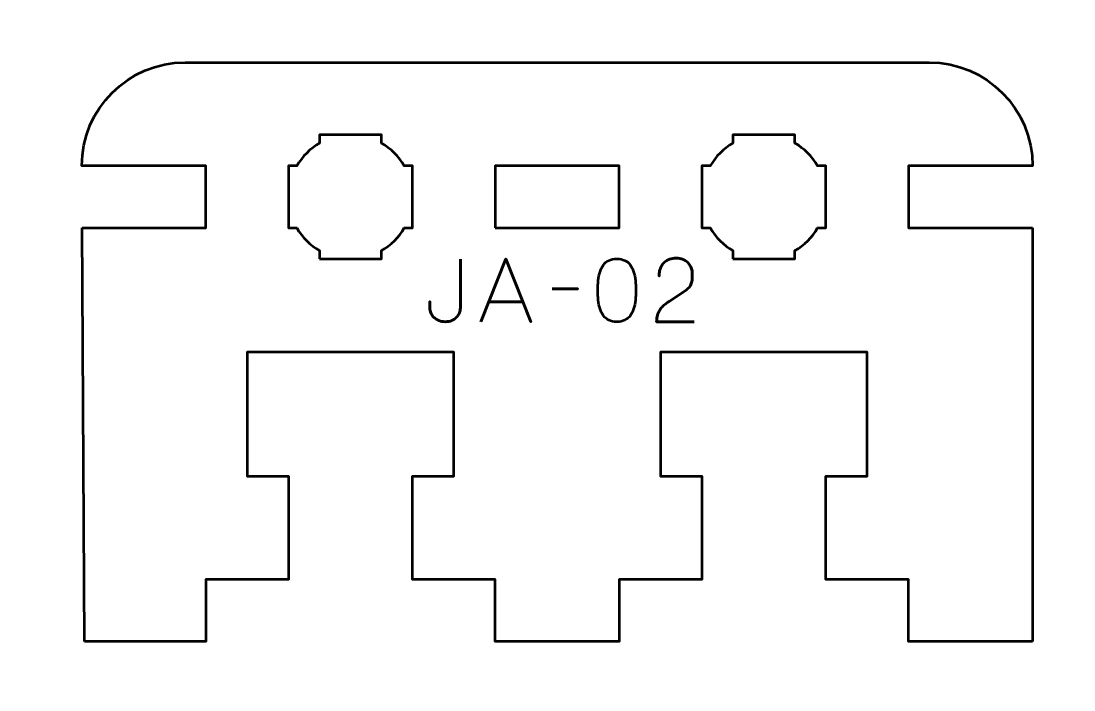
# Model space of a CAD drawing. Header units: centimetres. Extents: x -21 to 0, y -29.7 to 0.
# Drawn here: x -15.49 to -10.4, y -19.63 to -16.4 of the extents above; entities that cross this region are included whole.
import ezdxf

# ---------------------------------------------------------------- set-up
doc = ezdxf.new("R2010")
doc.units = ezdxf.units.CM
doc.header["$MEASUREMENT"] = 0
doc.layers.add('Layer 1', color=7, linetype='Continuous')

msp = doc.modelspace()

# ---------------------------------------------------------------- linework, layer by layer
at = {"layer": 'Layer 1', "lineweight": 53}
msp.add_lwpolyline([(-13.20001, -17.4), (-12.60001, -17.4), (-12.60001, -17.1), (-13.20001, -17.1), (-13.20001, -17.4)], close=True, dxfattribs=at)
at = {"layer": 'Layer 1', "color": 1, "lineweight": 53}
msp.add_open_spline([(-21.00003, -29.19995), (-21.00003, -29.19995), (-21.00003, -3.49992), (-21.00003, -3.49992), (-21.00003, -3.49992), (-21.00003, -3.41709), (-20.93286, -3.34992), (-20.85003, -3.34992), (-20.85003, -3.34992), (-20.7672, -3.34992), (-20.70003, -3.28275), (-20.70003, -3.19992), (-20.70003, -3.19992), (-20.70003, -3.11709), (-20.7672, -3.04992), (-20.85003, -3.04992), (-20.85003, -3.04992), (-20.93286, -3.04992), (-21.00003, -2.98275), (-21.00003, -2.89992), (-21.00003, -2.89992), (-21.00003, -2.81709), (-20.93286, -2.74992), (-20.85003, -2.74992), (-20.85003, -2.74992), (-20.7672, -2.74992), (-20.70003, -2.68275), (-20.70003, -2.59992), (-20.70003, -2.59992), (-20.70003, -2.51709), (-20.7672, -2.44992), (-20.85003, -2.44992), (-20.85003, -2.44992), (-20.93286, -2.44992), (-21.00003, -2.38275), (-21.00003, -2.29992), (-21.00003, -2.29992), (-21.00003, -2.21709), (-20.93286, -2.14992), (-20.85003, -2.14992), (-20.85003, -2.14992), (-20.7672, -2.14992), (-20.70003, -2.08275), (-20.70003, -1.99992), (-20.70003, -1.99992), (-20.70003, -1.91709), (-20.7672, -1.84992), (-20.85003, -1.84992), (-20.85003, -1.84992), (-20.93286, -1.84992), (-21.00003, -1.78275), (-21.00003, -1.69992), (-21.00003, -1.69992), (-21.00003, -1.61709), (-20.93286, -1.54992), (-20.85003, -1.54992), (-20.85003, -1.54992), (-20.7672, -1.54992), (-20.70003, -1.48275), (-20.70003, -1.39992), (-20.70003, -1.39992), (-20.70003, -1.31709), (-20.7672, -1.24992), (-20.85003, -1.24992), (-20.85003, -1.24992), (-20.93286, -1.24992), (-21.00003, -1.18275), (-21.00003, -1.09992), (-21.00003, -1.09992), (-21.00003, -1.09992), (-21.00003, -0.49992), (-21.00003, -0.49992), (-21.00003, -0.49992), (-21.00003, -0.22295), (-20.77694, 0.00004), (-20.49994, 0.00004), (-20.49994, 0.00004), (-20.49994, 0.00004), (-0.50008, 0.00004), (-0.50008, 0.00004), (-0.50008, 0.00004), (-0.22294, 0.00004), (0.00002, -0.22295), (0.00002, -0.49992), (0.00002, -0.49992), (0.00002, -0.49992), (0.00002, -29.19995), (0.00002, -29.19995), (0.00002, -29.19995), (0.00002, -29.47695), (-0.22294, -29.70004), (-0.50008, -29.70004), (-0.50008, -29.70004), (-0.50008, -29.70004), (-20.49994, -29.70004), (-20.49994, -29.70004), (-20.49994, -29.70004), (-20.77694, -29.70004), (-21.00003, -29.47695), (-21.00003, -29.19995)], degree=3, knots=[0, 0, 0, 0, 0.04, 0.04, 0.04, 0.04, 0.08, 0.08, 0.08, 0.08, 0.12, 0.12, 0.12, 0.12, 0.16, 0.16, 0.16, 0.16, 0.2, 0.2, 0.2, 0.2, 0.24, 0.24, 0.24, 0.24, 0.28, 0.28, 0.28, 0.28, 0.32, 0.32, 0.32, 0.32, 0.36, 0.36, 0.36, 0.36, 0.4, 0.4, 0.4, 0.4, 0.44, 0.44, 0.44, 0.44, 0.48, 0.48, 0.48, 0.48, 0.52, 0.52, 0.52, 0.52, 0.56, 0.56, 0.56, 0.56, 0.6, 0.6, 0.6, 0.6, 0.64, 0.64, 0.64, 0.64, 0.68, 0.68, 0.68, 0.68, 0.72, 0.72, 0.72, 0.72, 0.76, 0.76, 0.76, 0.76, 0.8, 0.8, 0.8, 0.8, 0.84, 0.84, 0.84, 0.84, 0.88, 0.88, 0.88, 0.88, 0.92, 0.92, 0.92, 0.92, 0.96, 0.96, 0.96, 0.96, 1, 1, 1, 1], dxfattribs=at)
at = {"layer": 'Layer 1', "lineweight": 53}
for points, knots in [([(-15.19813, -17.4), (-15.19813, -17.4), (-14.60001, -17.4), (-14.60001, -17.4), (-14.60001, -17.4), (-14.60001, -17.4), (-14.60001, -17.1), (-14.60001, -17.1), (-14.60001, -17.1), (-14.60001, -17.1), (-15.20001, -17.1), (-15.20001, -17.1), (-15.20001, -17.1), (-15.20001, -16.82391), (-14.9761, -16.6), (-14.70001, -16.6)], [0, 0, 0, 0, 0.25, 0.25, 0.25, 0.25, 0.5, 0.5, 0.5, 0.5, 0.75, 0.75, 0.75, 0.75, 1, 1, 1, 1]), ([(-11.10001, -16.6), (-10.82392, -16.6), (-10.60001, -16.82391), (-10.60001, -17.1), (-10.60001, -17.1), (-10.60001, -17.1), (-11.20001, -17.1), (-11.20001, -17.1), (-11.20001, -17.1), (-11.20001, -17.1), (-11.20001, -17.4), (-11.20001, -17.4), (-11.20001, -17.4), (-11.20001, -17.4), (-10.60001, -17.4), (-10.60001, -17.4)], [0, 0, 0, 0, 0.25, 0.25, 0.25, 0.25, 0.5, 0.5, 0.5, 0.5, 0.75, 0.75, 0.75, 0.75, 1, 1, 1, 1]), ([(-14.05001, -17.55), (-14.05001, -17.55), (-14.05001, -17.50985), (-14.05001, -17.50985), (-14.05001, -17.50985), (-14.09554, -17.4835), (-14.1335, -17.44553), (-14.15985, -17.4), (-14.15985, -17.4), (-14.15985, -17.4), (-14.20001, -17.4), (-14.20001, -17.4), (-14.20001, -17.4), (-14.20001, -17.4), (-14.20001, -17.25), (-14.20001, -17.25), (-14.20001, -17.25), (-14.20001, -17.25), (-14.20001, -17.1), (-14.20001, -17.1), (-14.20001, -17.1), (-14.20001, -17.1), (-14.15985, -17.1), (-14.15985, -17.1), (-14.15985, -17.1), (-14.1335, -17.05447), (-14.09554, -17.0165), (-14.05001, -16.99015), (-14.05001, -16.99015), (-14.05001, -16.99015), (-14.05001, -16.95), (-14.05001, -16.95), (-14.05001, -16.95), (-14.05001, -16.95), (-13.90001, -16.95), (-13.90001, -16.95), (-13.90001, -16.95), (-13.90001, -16.95), (-13.75001, -16.95), (-13.75001, -16.95), (-13.75001, -16.95), (-13.75001, -16.95), (-13.75001, -16.99015), (-13.75001, -16.99015), (-13.75001, -16.99015), (-13.70448, -17.0165), (-13.66652, -17.05447), (-13.64017, -17.1), (-13.64017, -17.1), (-13.64017, -17.1), (-13.60001, -17.1), (-13.60001, -17.1), (-13.60001, -17.1), (-13.60001, -17.1), (-13.60001, -17.25), (-13.60001, -17.25), (-13.60001, -17.25), (-13.60001, -17.25), (-13.60001, -17.4), (-13.60001, -17.4), (-13.60001, -17.4), (-13.60001, -17.4), (-13.64017, -17.4), (-13.64017, -17.4), (-13.64017, -17.4), (-13.66652, -17.44553), (-13.70448, -17.4835), (-13.75001, -17.50985), (-13.75001, -17.50985), (-13.75001, -17.50985), (-13.75001, -17.55), (-13.75001, -17.55), (-13.75001, -17.55), (-13.75001, -17.55), (-13.90001, -17.55), (-13.90001, -17.55), (-13.90001, -17.55), (-13.90001, -17.55), (-14.05001, -17.55), (-14.05001, -17.55)], [0, 0, 0, 0, 0.05, 0.05, 0.05, 0.05, 0.1, 0.1, 0.1, 0.1, 0.15, 0.15, 0.15, 0.15, 0.2, 0.2, 0.2, 0.2, 0.25, 0.25, 0.25, 0.25, 0.3, 0.3, 0.3, 0.3, 0.35, 0.35, 0.35, 0.35, 0.4, 0.4, 0.4, 0.4, 0.45, 0.45, 0.45, 0.45, 0.5, 0.5, 0.5, 0.5, 0.55, 0.55, 0.55, 0.55, 0.6, 0.6, 0.6, 0.6, 0.65, 0.65, 0.65, 0.65, 0.7, 0.7, 0.7, 0.7, 0.75, 0.75, 0.75, 0.75, 0.8, 0.8, 0.8, 0.8, 0.85, 0.85, 0.85, 0.85, 0.9, 0.9, 0.9, 0.9, 0.95, 0.95, 0.95, 0.95, 1, 1, 1, 1]), ([(-12.05001, -17.55), (-12.05001, -17.55), (-12.05001, -17.50985), (-12.05001, -17.50985), (-12.05001, -17.50985), (-12.09554, -17.4835), (-12.1335, -17.44553), (-12.15985, -17.4), (-12.15985, -17.4), (-12.15985, -17.4), (-12.20001, -17.4), (-12.20001, -17.4), (-12.20001, -17.4), (-12.20001, -17.4), (-12.20001, -17.25), (-12.20001, -17.25), (-12.20001, -17.25), (-12.20001, -17.25), (-12.20001, -17.1), (-12.20001, -17.1), (-12.20001, -17.1), (-12.20001, -17.1), (-12.15985, -17.1), (-12.15985, -17.1), (-12.15985, -17.1), (-12.1335, -17.05447), (-12.09554, -17.0165), (-12.05001, -16.99015), (-12.05001, -16.99015), (-12.05001, -16.99015), (-12.05001, -16.95), (-12.05001, -16.95), (-12.05001, -16.95), (-12.05001, -16.95), (-11.90001, -16.95), (-11.90001, -16.95), (-11.90001, -16.95), (-11.90001, -16.95), (-11.75001, -16.95), (-11.75001, -16.95), (-11.75001, -16.95), (-11.75001, -16.95), (-11.75001, -16.99015), (-11.75001, -16.99015), (-11.75001, -16.99015), (-11.70448, -17.0165), (-11.66652, -17.05447), (-11.64017, -17.1), (-11.64017, -17.1), (-11.64017, -17.1), (-11.60001, -17.1), (-11.60001, -17.1), (-11.60001, -17.1), (-11.60001, -17.1), (-11.60001, -17.25), (-11.60001, -17.25), (-11.60001, -17.25), (-11.60001, -17.25), (-11.60001, -17.4), (-11.60001, -17.4), (-11.60001, -17.4), (-11.60001, -17.4), (-11.64017, -17.4), (-11.64017, -17.4), (-11.64017, -17.4), (-11.66652, -17.44553), (-11.70448, -17.4835), (-11.75001, -17.50985), (-11.75001, -17.50985), (-11.75001, -17.50985), (-11.75001, -17.55), (-11.75001, -17.55), (-11.75001, -17.55), (-11.75001, -17.55), (-11.90001, -17.55), (-11.90001, -17.55), (-11.90001, -17.55), (-11.90001, -17.55), (-12.05001, -17.55), (-12.05001, -17.55)], [0, 0, 0, 0, 0.05, 0.05, 0.05, 0.05, 0.1, 0.1, 0.1, 0.1, 0.15, 0.15, 0.15, 0.15, 0.2, 0.2, 0.2, 0.2, 0.25, 0.25, 0.25, 0.25, 0.3, 0.3, 0.3, 0.3, 0.35, 0.35, 0.35, 0.35, 0.4, 0.4, 0.4, 0.4, 0.45, 0.45, 0.45, 0.45, 0.5, 0.5, 0.5, 0.5, 0.55, 0.55, 0.55, 0.55, 0.6, 0.6, 0.6, 0.6, 0.65, 0.65, 0.65, 0.65, 0.7, 0.7, 0.7, 0.7, 0.75, 0.75, 0.75, 0.75, 0.8, 0.8, 0.8, 0.8, 0.85, 0.85, 0.85, 0.85, 0.9, 0.9, 0.9, 0.9, 0.95, 0.95, 0.95, 0.95, 1, 1, 1, 1]), ([(-10.60001, -19.4), (-10.60001, -19.4), (-11.20001, -19.4), (-11.20001, -19.4), (-11.20001, -19.4), (-11.20001, -19.4), (-11.20001, -19.1), (-11.20001, -19.1), (-11.20001, -19.1), (-11.20001, -19.1), (-11.60001, -19.10001), (-11.60001, -19.10001), (-11.60001, -19.10001), (-11.60001, -19.10001), (-11.60001, -18.6), (-11.60001, -18.6), (-11.60001, -18.6), (-11.60001, -18.6), (-11.40001, -18.59999), (-11.40001, -18.59999), (-11.40001, -18.59999), (-11.40001, -18.59999), (-11.40001, -18), (-11.40001, -18), (-11.40001, -18), (-11.78334, -18), (-12.01668, -18), (-12.40001, -18), (-12.40001, -18), (-12.40001, -18), (-12.40001, -18.59999), (-12.40001, -18.59999), (-12.40001, -18.59999), (-12.40001, -18.59999), (-12.20001, -18.6), (-12.20001, -18.6), (-12.20001, -18.6), (-12.20001, -18.6), (-12.20001, -19.1), (-12.20001, -19.1), (-12.20001, -19.1), (-12.20001, -19.1), (-12.60001, -19.1), (-12.60001, -19.1), (-12.60001, -19.1), (-12.60001, -19.1), (-12.60001, -19.4), (-12.60001, -19.4), (-12.60001, -19.4), (-12.60001, -19.4), (-13.20001, -19.4), (-13.20001, -19.4), (-13.20001, -19.4), (-13.20001, -19.4), (-13.20001, -19.1), (-13.20001, -19.1), (-13.20001, -19.1), (-13.20001, -19.1), (-13.60001, -19.10001), (-13.60001, -19.10001), (-13.60001, -19.10001), (-13.60001, -19.10001), (-13.60001, -18.6), (-13.60001, -18.6), (-13.60001, -18.6), (-13.60001, -18.6), (-13.40001, -18.59999), (-13.40001, -18.59999), (-13.40001, -18.59999), (-13.40001, -18.59999), (-13.40001, -18), (-13.40001, -18), (-13.40001, -18), (-13.78334, -18), (-14.01668, -18), (-14.40001, -18), (-14.40001, -18), (-14.40001, -18), (-14.40001, -18.59999), (-14.40001, -18.59999), (-14.40001, -18.59999), (-14.40001, -18.59999), (-14.20001, -18.6), (-14.20001, -18.6), (-14.20001, -18.6), (-14.20001, -18.6), (-14.20001, -19.1), (-14.20001, -19.1), (-14.20001, -19.1), (-14.20001, -19.1), (-14.60001, -19.1), (-14.60001, -19.1), (-14.60001, -19.1), (-14.60001, -19.1), (-14.60001, -19.4), (-14.60001, -19.4), (-14.60001, -19.4), (-14.60001, -19.4), (-15.18751, -19.4), (-15.18751, -19.4)], [0, 0, 0, 0, 0.04, 0.04, 0.04, 0.04, 0.08, 0.08, 0.08, 0.08, 0.12, 0.12, 0.12, 0.12, 0.16, 0.16, 0.16, 0.16, 0.2, 0.2, 0.2, 0.2, 0.24, 0.24, 0.24, 0.24, 0.28, 0.28, 0.28, 0.28, 0.32, 0.32, 0.32, 0.32, 0.36, 0.36, 0.36, 0.36, 0.4, 0.4, 0.4, 0.4, 0.44, 0.44, 0.44, 0.44, 0.48, 0.48, 0.48, 0.48, 0.52, 0.52, 0.52, 0.52, 0.56, 0.56, 0.56, 0.56, 0.6, 0.6, 0.6, 0.6, 0.64, 0.64, 0.64, 0.64, 0.68, 0.68, 0.68, 0.68, 0.72, 0.72, 0.72, 0.72, 0.76, 0.76, 0.76, 0.76, 0.8, 0.8, 0.8, 0.8, 0.84, 0.84, 0.84, 0.84, 0.88, 0.88, 0.88, 0.88, 0.92, 0.92, 0.92, 0.92, 0.96, 0.96, 0.96, 0.96, 1, 1, 1, 1])]:
    msp.add_open_spline(points, degree=3, knots=knots, dxfattribs=at)
at = {"layer": 'Layer 1', "color": 114, "lineweight": 53}
for points in [[(-14.70001, -16.6), (-14.70001, -16.6), (-11.10001, -16.6), (-11.10001, -16.6)], [(-15.18751, -19.4), (-15.18751, -19.4), (-15.19813, -17.4), (-15.19813, -17.4)], [(-10.60001, -17.4), (-10.60001, -17.4), (-10.60001, -19.10001), (-10.60001, -19.10001)]]:
    msp.add_open_spline(points, degree=3, dxfattribs=at)
at = {"layer": 'Layer 1', "color": 5, "lineweight": 53}
for points, knots in [([(-13.36821, -17.55035), (-13.36821, -17.55035), (-13.36863, -17.78742), (-13.36863, -17.78742), (-13.36863, -17.78742), (-13.36863, -17.79511), (-13.37026, -17.80287), (-13.37336, -17.81056), (-13.37336, -17.81056), (-13.37654, -17.81832), (-13.38119, -17.82538), (-13.38733, -17.83187), (-13.38733, -17.83187), (-13.39354, -17.83829), (-13.40109, -17.84351), (-13.41005, -17.84739), (-13.41005, -17.84739), (-13.41908, -17.85134), (-13.42938, -17.85332), (-13.44102, -17.85346), (-13.44102, -17.85346), (-13.45267, -17.85346), (-13.46318, -17.85155), (-13.47249, -17.84781), (-13.47249, -17.84781), (-13.48181, -17.844), (-13.48978, -17.83892), (-13.49634, -17.8325), (-13.49634, -17.8325), (-13.50297, -17.82608), (-13.50798, -17.81903), (-13.51151, -17.81119), (-13.51151, -17.81119), (-13.51504, -17.80336), (-13.5168, -17.79546), (-13.5168, -17.78742), (-13.5168, -17.78742), (-13.5168, -17.78742), (-13.5168, -17.75609), (-13.5168, -17.75609), (-13.5168, -17.75609), (-13.5168, -17.75609), (-13.5168, -17.78742), (-13.5168, -17.78742), (-13.5168, -17.78742), (-13.5168, -17.79546), (-13.51504, -17.80336), (-13.51151, -17.81119), (-13.51151, -17.81119), (-13.50798, -17.81903), (-13.50297, -17.82608), (-13.49634, -17.8325), (-13.49634, -17.8325), (-13.48978, -17.83892), (-13.48181, -17.844), (-13.47249, -17.84781), (-13.47249, -17.84781), (-13.46318, -17.85155), (-13.45267, -17.85346), (-13.44102, -17.85346), (-13.44102, -17.85346), (-13.42938, -17.85332), (-13.41908, -17.85134), (-13.41005, -17.84739), (-13.41005, -17.84739), (-13.40109, -17.84351), (-13.39354, -17.83829), (-13.38733, -17.83187), (-13.38733, -17.83187), (-13.38119, -17.82538), (-13.37654, -17.81832), (-13.37336, -17.81056), (-13.37336, -17.81056), (-13.37026, -17.80287), (-13.36863, -17.79511), (-13.36863, -17.78742), (-13.36863, -17.78742), (-13.36863, -17.78742), (-13.36821, -17.55035), (-13.36821, -17.55035)], [0, 0, 0, 0, 0.05, 0.05, 0.05, 0.05, 0.1, 0.1, 0.1, 0.1, 0.15, 0.15, 0.15, 0.15, 0.2, 0.2, 0.2, 0.2, 0.25, 0.25, 0.25, 0.25, 0.3, 0.3, 0.3, 0.3, 0.35, 0.35, 0.35, 0.35, 0.4, 0.4, 0.4, 0.4, 0.45, 0.45, 0.45, 0.45, 0.5, 0.5, 0.5, 0.5, 0.55, 0.55, 0.55, 0.55, 0.6, 0.6, 0.6, 0.6, 0.65, 0.65, 0.65, 0.65, 0.7, 0.7, 0.7, 0.7, 0.75, 0.75, 0.75, 0.75, 0.8, 0.8, 0.8, 0.8, 0.85, 0.85, 0.85, 0.85, 0.9, 0.9, 0.9, 0.9, 0.95, 0.95, 0.95, 0.95, 1, 1, 1, 1]), ([(-13.27, -17.85388), (-13.27, -17.85388), (-13.14893, -17.54866), (-13.14893, -17.54866), (-13.14893, -17.54866), (-13.14893, -17.54866), (-13.02743, -17.85388), (-13.02743, -17.85388), (-13.02743, -17.85388), (-13.02743, -17.85388), (-13.14893, -17.54866), (-13.14893, -17.54866), (-13.14893, -17.54866), (-13.14893, -17.54866), (-13.27, -17.85388), (-13.27, -17.85388)], [0, 0, 0, 0, 0.25, 0.25, 0.25, 0.25, 0.5, 0.5, 0.5, 0.5, 0.75, 0.75, 0.75, 0.75, 1, 1, 1, 1]), ([(-12.61172, -17.85388), (-12.59691, -17.85381), (-12.58414, -17.8512), (-12.57348, -17.84612), (-12.57348, -17.84612), (-12.5629, -17.84104), (-12.55408, -17.83377), (-12.54703, -17.82453), (-12.54703, -17.82453), (-12.54004, -17.81522), (-12.53454, -17.80421), (-12.53045, -17.79151), (-12.53045, -17.79151), (-12.52642, -17.77881), (-12.52353, -17.76491), (-12.52191, -17.74967), (-12.52191, -17.74967), (-12.52021, -17.73443), (-12.51937, -17.71841), (-12.51944, -17.70148), (-12.51944, -17.70148), (-12.51937, -17.68462), (-12.52021, -17.6686), (-12.52191, -17.65343), (-12.52191, -17.65343), (-12.52353, -17.63826), (-12.52642, -17.62429), (-12.53045, -17.61159), (-12.53045, -17.61159), (-12.53454, -17.59896), (-12.54004, -17.58796), (-12.54703, -17.57857), (-12.54703, -17.57857), (-12.55408, -17.56926), (-12.5629, -17.56199), (-12.57348, -17.55691), (-12.57348, -17.55691), (-12.58414, -17.55176), (-12.59691, -17.54915), (-12.61172, -17.54908), (-12.61172, -17.54908), (-12.62654, -17.54915), (-12.63931, -17.55176), (-12.64997, -17.55691), (-12.64997, -17.55691), (-12.66055, -17.56199), (-12.66937, -17.56926), (-12.67642, -17.57857), (-12.67642, -17.57857), (-12.68341, -17.58796), (-12.68891, -17.59896), (-12.693, -17.61159), (-12.693, -17.61159), (-12.69703, -17.62429), (-12.69992, -17.63826), (-12.70154, -17.65343), (-12.70154, -17.65343), (-12.70323, -17.6686), (-12.70408, -17.68462), (-12.70401, -17.70148), (-12.70401, -17.70148), (-12.70408, -17.71841), (-12.70323, -17.73443), (-12.70154, -17.74967), (-12.70154, -17.74967), (-12.69992, -17.76491), (-12.69703, -17.77881), (-12.693, -17.79151), (-12.693, -17.79151), (-12.68891, -17.80421), (-12.68341, -17.81522), (-12.67642, -17.82453), (-12.67642, -17.82453), (-12.66937, -17.83377), (-12.66055, -17.84104), (-12.64997, -17.84612), (-12.64997, -17.84612), (-12.63931, -17.8512), (-12.62654, -17.85381), (-12.61172, -17.85388)], [0, 0, 0, 0, 0.05, 0.05, 0.05, 0.05, 0.1, 0.1, 0.1, 0.1, 0.15, 0.15, 0.15, 0.15, 0.2, 0.2, 0.2, 0.2, 0.25, 0.25, 0.25, 0.25, 0.3, 0.3, 0.3, 0.3, 0.35, 0.35, 0.35, 0.35, 0.4, 0.4, 0.4, 0.4, 0.45, 0.45, 0.45, 0.45, 0.5, 0.5, 0.5, 0.5, 0.55, 0.55, 0.55, 0.55, 0.6, 0.6, 0.6, 0.6, 0.65, 0.65, 0.65, 0.65, 0.7, 0.7, 0.7, 0.7, 0.75, 0.75, 0.75, 0.75, 0.8, 0.8, 0.8, 0.8, 0.85, 0.85, 0.85, 0.85, 0.9, 0.9, 0.9, 0.9, 0.95, 0.95, 0.95, 0.95, 1, 1, 1, 1]), ([(-12.61172, -17.85388), (-12.59691, -17.85381), (-12.58414, -17.8512), (-12.57348, -17.84612), (-12.57348, -17.84612), (-12.5629, -17.84104), (-12.55408, -17.83377), (-12.54703, -17.82453), (-12.54703, -17.82453), (-12.54004, -17.81522), (-12.53454, -17.80421), (-12.53045, -17.79151), (-12.53045, -17.79151), (-12.52642, -17.77881), (-12.52353, -17.76491), (-12.52191, -17.74967), (-12.52191, -17.74967), (-12.52021, -17.73443), (-12.51937, -17.71841), (-12.51944, -17.70148), (-12.51944, -17.70148), (-12.51937, -17.68462), (-12.52021, -17.6686), (-12.52191, -17.65343), (-12.52191, -17.65343), (-12.52353, -17.63826), (-12.52642, -17.62429), (-12.53045, -17.61159), (-12.53045, -17.61159), (-12.53454, -17.59896), (-12.54004, -17.58796), (-12.54703, -17.57857), (-12.54703, -17.57857), (-12.55408, -17.56926), (-12.5629, -17.56199), (-12.57348, -17.55691), (-12.57348, -17.55691), (-12.58414, -17.55176), (-12.59691, -17.54915), (-12.61172, -17.54908), (-12.61172, -17.54908), (-12.62654, -17.54915), (-12.63931, -17.55176), (-12.64997, -17.55691), (-12.64997, -17.55691), (-12.66055, -17.56199), (-12.66937, -17.56926), (-12.67642, -17.57857), (-12.67642, -17.57857), (-12.68341, -17.58796), (-12.68891, -17.59896), (-12.693, -17.61159), (-12.693, -17.61159), (-12.69703, -17.62429), (-12.69992, -17.63826), (-12.70154, -17.65343), (-12.70154, -17.65343), (-12.70323, -17.6686), (-12.70408, -17.68462), (-12.70401, -17.70148), (-12.70401, -17.70148), (-12.70408, -17.71841), (-12.70323, -17.73443), (-12.70154, -17.74967), (-12.70154, -17.74967), (-12.69992, -17.76491), (-12.69703, -17.77881), (-12.693, -17.79151), (-12.693, -17.79151), (-12.68891, -17.80421), (-12.68341, -17.81522), (-12.67642, -17.82453), (-12.67642, -17.82453), (-12.66937, -17.83377), (-12.66055, -17.84104), (-12.64997, -17.84612), (-12.64997, -17.84612), (-12.63931, -17.8512), (-12.62654, -17.85381), (-12.61172, -17.85388)], [0, 0, 0, 0, 0.05, 0.05, 0.05, 0.05, 0.1, 0.1, 0.1, 0.1, 0.15, 0.15, 0.15, 0.15, 0.2, 0.2, 0.2, 0.2, 0.25, 0.25, 0.25, 0.25, 0.3, 0.3, 0.3, 0.3, 0.35, 0.35, 0.35, 0.35, 0.4, 0.4, 0.4, 0.4, 0.45, 0.45, 0.45, 0.45, 0.5, 0.5, 0.5, 0.5, 0.55, 0.55, 0.55, 0.55, 0.6, 0.6, 0.6, 0.6, 0.65, 0.65, 0.65, 0.65, 0.7, 0.7, 0.7, 0.7, 0.75, 0.75, 0.75, 0.75, 0.8, 0.8, 0.8, 0.8, 0.85, 0.85, 0.85, 0.85, 0.9, 0.9, 0.9, 0.9, 0.95, 0.95, 0.95, 0.95, 1, 1, 1, 1]), ([(-12.2375, -17.85388), (-12.2375, -17.85388), (-12.41911, -17.85388), (-12.41911, -17.85388), (-12.41911, -17.85388), (-12.41876, -17.8416), (-12.41721, -17.83074), (-12.41459, -17.82142), (-12.41459, -17.82142), (-12.41191, -17.81211), (-12.40832, -17.80393), (-12.40387, -17.79687), (-12.40387, -17.79687), (-12.39935, -17.78982), (-12.3942, -17.78354), (-12.38835, -17.77803), (-12.38835, -17.77803), (-12.38249, -17.77246), (-12.37621, -17.76738), (-12.36944, -17.76258), (-12.36944, -17.76258), (-12.36267, -17.75785), (-12.35568, -17.75313), (-12.34841, -17.74847), (-12.34841, -17.74847), (-12.34841, -17.74847), (-12.27602, -17.70021), (-12.27602, -17.70021), (-12.27602, -17.70021), (-12.26862, -17.69499), (-12.26283, -17.68928), (-12.25874, -17.68314), (-12.25874, -17.68314), (-12.25458, -17.677), (-12.25168, -17.67051), (-12.24992, -17.66366), (-12.24992, -17.66366), (-12.24823, -17.65689), (-12.24717, -17.64991), (-12.24682, -17.64285), (-12.24682, -17.64285), (-12.24646, -17.63572), (-12.24632, -17.6286), (-12.24639, -17.62147), (-12.24639, -17.62147), (-12.24639, -17.61562), (-12.24717, -17.60934), (-12.24872, -17.60256), (-12.24872, -17.60256), (-12.25034, -17.59586), (-12.25288, -17.58916), (-12.25648, -17.58253), (-12.25648, -17.58253), (-12.26008, -17.57589), (-12.26488, -17.56983), (-12.27087, -17.56432), (-12.27087, -17.56432), (-12.27687, -17.55889), (-12.28428, -17.55452), (-12.2931, -17.5512), (-12.2931, -17.5512), (-12.30192, -17.54788), (-12.31229, -17.54619), (-12.32428, -17.54612), (-12.32428, -17.54612), (-12.33635, -17.54619), (-12.347, -17.54788), (-12.35618, -17.55113), (-12.35618, -17.55113), (-12.36535, -17.55437), (-12.37318, -17.55889), (-12.37967, -17.5646), (-12.37967, -17.5646), (-12.38616, -17.57032), (-12.39138, -17.57695), (-12.39547, -17.58436), (-12.39547, -17.58436), (-12.39957, -17.59177), (-12.40253, -17.59967), (-12.40443, -17.608), (-12.40443, -17.608), (-12.40634, -17.61632), (-12.40726, -17.62479), (-12.40726, -17.63333), (-12.40726, -17.63333), (-12.40726, -17.62479), (-12.40634, -17.61632), (-12.40443, -17.608), (-12.40443, -17.608), (-12.40253, -17.59967), (-12.39957, -17.59177), (-12.39547, -17.58436), (-12.39547, -17.58436), (-12.39138, -17.57695), (-12.38616, -17.57032), (-12.37967, -17.5646), (-12.37967, -17.5646), (-12.37318, -17.55889), (-12.36535, -17.55437), (-12.35618, -17.55113), (-12.35618, -17.55113), (-12.347, -17.54788), (-12.33635, -17.54619), (-12.32428, -17.54612), (-12.32428, -17.54612), (-12.31229, -17.54619), (-12.30192, -17.54788), (-12.2931, -17.5512), (-12.2931, -17.5512), (-12.28428, -17.55452), (-12.27687, -17.55889), (-12.27087, -17.56432), (-12.27087, -17.56432), (-12.26488, -17.56983), (-12.26008, -17.57589), (-12.25648, -17.58253), (-12.25648, -17.58253), (-12.25288, -17.58916), (-12.25034, -17.59586), (-12.24872, -17.60256), (-12.24872, -17.60256), (-12.24717, -17.60934), (-12.24639, -17.61562), (-12.24639, -17.62147), (-12.24639, -17.62147), (-12.24632, -17.6286), (-12.24646, -17.63572), (-12.24682, -17.64285), (-12.24682, -17.64285), (-12.24717, -17.64991), (-12.24823, -17.65689), (-12.24992, -17.66366), (-12.24992, -17.66366), (-12.25168, -17.67051), (-12.25458, -17.677), (-12.25874, -17.68314), (-12.25874, -17.68314), (-12.26283, -17.68928), (-12.26862, -17.69499), (-12.27602, -17.70021), (-12.27602, -17.70021), (-12.27602, -17.70021), (-12.34841, -17.74847), (-12.34841, -17.74847), (-12.34841, -17.74847), (-12.35568, -17.75313), (-12.36267, -17.75785), (-12.36944, -17.76258), (-12.36944, -17.76258), (-12.37621, -17.76738), (-12.38249, -17.77246), (-12.38835, -17.77803), (-12.38835, -17.77803), (-12.3942, -17.78354), (-12.39935, -17.78982), (-12.40387, -17.79687), (-12.40387, -17.79687), (-12.40832, -17.80393), (-12.41191, -17.81211), (-12.41459, -17.82142), (-12.41459, -17.82142), (-12.41721, -17.83074), (-12.41876, -17.8416), (-12.41911, -17.85388), (-12.41911, -17.85388), (-12.41911, -17.85388), (-12.2375, -17.85388), (-12.2375, -17.85388)], [0, 0, 0, 0, 0.0238095, 0.0238095, 0.0238095, 0.0238095, 0.047619, 0.047619, 0.047619, 0.047619, 0.0714286, 0.0714286, 0.0714286, 0.0714286, 0.0952381, 0.0952381, 0.0952381, 0.0952381, 0.1190476, 0.1190476, 0.1190476, 0.1190476, 0.1428571, 0.1428571, 0.1428571, 0.1428571, 0.1666667, 0.1666667, 0.1666667, 0.1666667, 0.1904762, 0.1904762, 0.1904762, 0.1904762, 0.2142857, 0.2142857, 0.2142857, 0.2142857, 0.2380952, 0.2380952, 0.2380952, 0.2380952, 0.2619048, 0.2619048, 0.2619048, 0.2619048, 0.2857143, 0.2857143, 0.2857143, 0.2857143, 0.3095238, 0.3095238, 0.3095238, 0.3095238, 0.3333333, 0.3333333, 0.3333333, 0.3333333, 0.3571429, 0.3571429, 0.3571429, 0.3571429, 0.3809524, 0.3809524, 0.3809524, 0.3809524, 0.4047619, 0.4047619, 0.4047619, 0.4047619, 0.4285714, 0.4285714, 0.4285714, 0.4285714, 0.452381, 0.452381, 0.452381, 0.452381, 0.4761905, 0.4761905, 0.4761905, 0.4761905, 0.5, 0.5, 0.5, 0.5, 0.5238095, 0.5238095, 0.5238095, 0.5238095, 0.547619, 0.547619, 0.547619, 0.547619, 0.5714286, 0.5714286, 0.5714286, 0.5714286, 0.5952381, 0.5952381, 0.5952381, 0.5952381, 0.6190476, 0.6190476, 0.6190476, 0.6190476, 0.6428571, 0.6428571, 0.6428571, 0.6428571, 0.6666667, 0.6666667, 0.6666667, 0.6666667, 0.6904762, 0.6904762, 0.6904762, 0.6904762, 0.7142857, 0.7142857, 0.7142857, 0.7142857, 0.7380952, 0.7380952, 0.7380952, 0.7380952, 0.7619048, 0.7619048, 0.7619048, 0.7619048, 0.7857143, 0.7857143, 0.7857143, 0.7857143, 0.8095238, 0.8095238, 0.8095238, 0.8095238, 0.8333333, 0.8333333, 0.8333333, 0.8333333, 0.8571429, 0.8571429, 0.8571429, 0.8571429, 0.8809524, 0.8809524, 0.8809524, 0.8809524, 0.9047619, 0.9047619, 0.9047619, 0.9047619, 0.9285714, 0.9285714, 0.9285714, 0.9285714, 0.952381, 0.952381, 0.952381, 0.952381, 0.9761905, 0.9761905, 0.9761905, 0.9761905, 1, 1, 1, 1]), ([(-12.92414, -17.69428), (-12.92414, -17.69428), (-12.80095, -17.69428), (-12.80095, -17.69428), (-12.80095, -17.69428), (-12.80095, -17.69428), (-12.92414, -17.69428), (-12.92414, -17.69428)], [0, 0, 0, 0, 0.5, 0.5, 0.5, 0.5, 1, 1, 1, 1]), ([(-13.2319, -17.75778), (-13.2319, -17.75778), (-13.06596, -17.75778), (-13.06596, -17.75778), (-13.06596, -17.75778), (-13.06596, -17.75778), (-13.2319, -17.75778), (-13.2319, -17.75778)], [0, 0, 0, 0, 0.5, 0.5, 0.5, 0.5, 1, 1, 1, 1])]:
    msp.add_open_spline(points, degree=3, knots=knots, dxfattribs=at)
at = {"layer": 'Layer 1', "lineweight": 53}
for points in [[(-10.60001, -19.1), (-10.60001, -19.1), (-10.60001, -19.4), (-10.60001, -19.4)], [(-10.60001, -19.10001), (-10.60001, -19.10001), (-10.60001, -19.1), (-10.60001, -19.1)]]:
    msp.add_open_spline(points, degree=3, dxfattribs=at)

doc.saveas('drawing.dxf')
